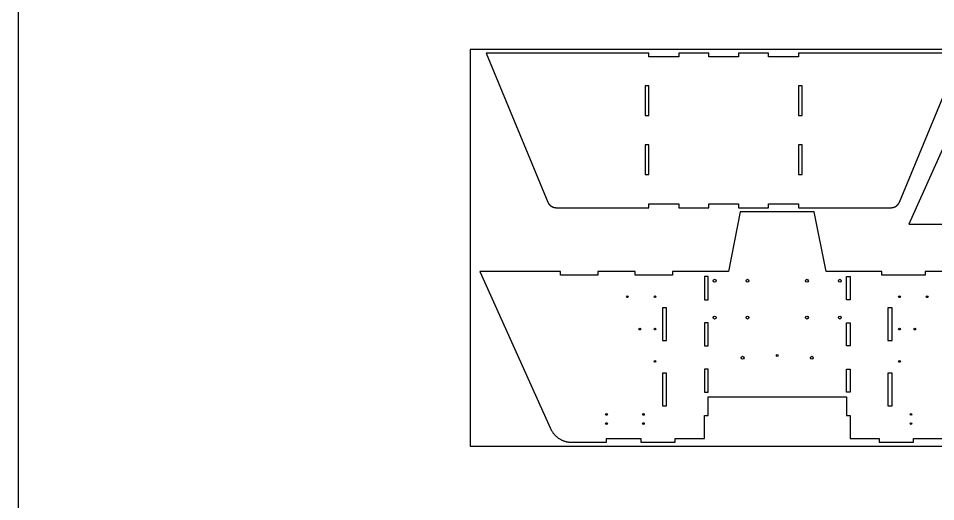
# Model space of a CAD drawing. Header units: inches. Extents: x -1514 to 1282, y -2074 to 286.
# Drawn here: x -868.5 to -769, y -1562.8 to -1510.4 of the extents above; entities that cross this region are included whole.
import ezdxf

# ---------------------------------------------------------------- set-up
doc = ezdxf.new("R2010")
doc.units = ezdxf.units.IN
doc.header["$LTSCALE"] = 0.1
doc.header["$MEASUREMENT"] = 0
doc.layers.add('pic', color=1, linetype='Continuous')

msp = doc.modelspace()

# ---------------------------------------------------------------- linework, layer by layer
at = {"color": 7, "linetype": 'Continuous', "lineweight": 25}
for points in [[(-796.87635, -1530.9566), (-793.63586, -1530.9566), (-793.63586, -1530.5566), (-790.39684, -1530.5566), (-790.39684, -1530.9566), (-787.15635, -1530.9566), (-787.15635, -1530.5566), (-783.91732, -1530.5566), (-783.91732, -1530.9566), (-773.88876, -1530.9566), (-773.87192, -1530.95654), (-773.85512, -1530.95621), (-773.83836, -1530.95561), (-773.82165, -1530.95474), (-773.80498, -1530.95359), (-773.78836, -1530.95218), (-773.77178, -1530.95049), (-773.75525, -1530.94854), (-773.73876, -1530.94631), (-773.72231, -1530.94382), (-773.70592, -1530.94105), (-773.68956, -1530.93802), (-773.67325, -1530.93472), (-773.65698, -1530.93115), (-773.64076, -1530.92731), (-773.62458, -1530.9232), (-773.60845, -1530.91882), (-773.59236, -1530.91418), (-773.57632, -1530.90926), (-773.56035, -1530.90407), (-773.54445, -1530.89862), (-773.52865, -1530.8929), (-773.51295, -1530.88693), (-773.49736, -1530.88071), (-773.4819, -1530.87425), (-773.46659, -1530.86754), (-773.45143, -1530.8606), (-773.4364, -1530.85342), (-773.4215, -1530.846), (-773.40674, -1530.83834), (-773.39211, -1530.83044), (-773.37761, -1530.82231), (-773.36324, -1530.81393), (-773.34901, -1530.8053), (-773.3349, -1530.79644), (-773.32093, -1530.78734), (-773.30708, -1530.77797), (-773.29335, -1530.76836), (-773.27976, -1530.7585), (-773.26632, -1530.74841), (-773.25305, -1530.73809), (-773.23996, -1530.72756), (-773.22705, -1530.71681), (-773.21434, -1530.70587), (-773.20185, -1530.69473), (-773.18956, -1530.68341), (-773.17748, -1530.6719), (-773.16562, -1530.6602), (-773.15396, -1530.64832), (-773.14251, -1530.63626), (-773.13127, -1530.624), (-773.12024, -1530.61157), (-773.10941, -1530.59894), (-773.0988, -1530.58613), (-773.08838, -1530.57313), (-773.07818, -1530.55992), (-773.06818, -1530.54654), (-773.05841, -1530.53296), (-773.04885, -1530.51921), (-773.03952, -1530.50529), (-773.03042, -1530.4912), (-773.02155, -1530.47694), (-773.01292, -1530.46252), (-773.00452, -1530.44795), (-772.99637, -1530.43322), (-772.98847, -1530.41836), (-772.98082, -1530.40335), (-772.97343, -1530.3882), (-772.96629, -1530.37292), (-772.95942, -1530.35752), (-772.95282, -1530.34199), (-766.25734, -1514.2066), (-783.91635, -1514.2066), (-783.91635, -1514.6066), (-787.15635, -1514.6066), (-787.15635, -1514.2066), (-790.39635, -1514.2066), (-790.39635, -1514.6066), (-793.63635, -1514.6066), (-793.63635, -1514.2066), (-796.87635, -1514.2066), (-796.87635, -1514.6066), (-800.11635, -1514.6066), (-800.11635, -1514.2066), (-817.77536, -1514.2066), (-811.07988, -1530.34199), (-811.07328, -1530.35752), (-811.06641, -1530.37292), (-811.05927, -1530.3882), (-811.05188, -1530.40335), (-811.04423, -1530.41836), (-811.03633, -1530.43322), (-811.02818, -1530.44795), (-811.01978, -1530.46252), (-811.01115, -1530.47694), (-811.00228, -1530.4912), (-810.99318, -1530.50529), (-810.98384, -1530.51921), (-810.97429, -1530.53296), (-810.96451, -1530.54654), (-810.95452, -1530.55992), (-810.94432, -1530.57313), (-810.9339, -1530.58613), (-810.92329, -1530.59894), (-810.91246, -1530.61157), (-810.90143, -1530.624), (-810.89019, -1530.63626), (-810.87874, -1530.64832), (-810.86708, -1530.6602), (-810.85521, -1530.6719), (-810.84314, -1530.68341), (-810.83085, -1530.69473), (-810.81836, -1530.70587), (-810.80565, -1530.71681), (-810.79274, -1530.72756), (-810.77965, -1530.73809), (-810.76638, -1530.74841), (-810.75294, -1530.7585), (-810.73935, -1530.76836), (-810.72562, -1530.77797), (-810.71177, -1530.78734), (-810.69779, -1530.79644), (-810.68369, -1530.8053), (-810.66946, -1530.81393), (-810.65509, -1530.82231), (-810.64059, -1530.83044), (-810.62596, -1530.83834), (-810.61119, -1530.846), (-810.5963, -1530.85342), (-810.58127, -1530.8606), (-810.56611, -1530.86754), (-810.55079, -1530.87425), (-810.53534, -1530.88071), (-810.51975, -1530.88693), (-810.50405, -1530.8929), (-810.48825, -1530.89862), (-810.47235, -1530.90407), (-810.45638, -1530.90926), (-810.44034, -1530.91418), (-810.42425, -1530.91882), (-810.40812, -1530.9232), (-810.39194, -1530.92731), (-810.37572, -1530.93115), (-810.35945, -1530.93472), (-810.34314, -1530.93802), (-810.32678, -1530.94105), (-810.31038, -1530.94382), (-810.29394, -1530.94631), (-810.27745, -1530.94854), (-810.26092, -1530.95049), (-810.24434, -1530.95218), (-810.22772, -1530.95359), (-810.21105, -1530.95474), (-810.19434, -1530.95561), (-810.17758, -1530.95621), (-810.16078, -1530.95654), (-810.14393, -1530.9566), (-800.11538, -1530.9566), (-800.11538, -1530.5566), (-796.87635, -1530.5566)], [(-800.11538, -1520.95224), (-800.11538, -1517.75078), (-800.51563, -1517.75078), (-800.51563, -1520.95224)], [(-783.91732, -1520.95224), (-783.51707, -1520.95224), (-783.51707, -1517.75078), (-783.91732, -1517.75078)], [(-800.11538, -1527.35515), (-800.11538, -1524.15369), (-800.51563, -1524.15369), (-800.51563, -1527.35515)], [(-783.91732, -1527.35515), (-783.51707, -1527.35515), (-783.51707, -1524.15369), (-783.91732, -1524.15369)], [(-794.10982, -1540.92658), (-793.70982, -1540.92658), (-793.70982, -1538.41929), (-794.10982, -1538.41929)], [(-778.70982, -1538.41929), (-778.30982, -1538.41929), (-778.30982, -1540.92658), (-778.70982, -1540.92658)], [(-798.65422, -1545.35029), (-798.19842, -1545.35029), (-798.19842, -1541.81029), (-798.65422, -1541.81029)], [(-774.22122, -1545.35029), (-773.76542, -1545.35029), (-773.76542, -1541.81029), (-774.22122, -1541.81029)], [(-794.10982, -1545.94046), (-793.70982, -1545.94046), (-793.70982, -1543.43318), (-794.10982, -1543.43318)], [(-778.70982, -1543.43318), (-778.30982, -1543.43318), (-778.30982, -1545.94046), (-778.70982, -1545.94046)], [(-798.65422, -1552.43029), (-798.19842, -1552.43029), (-798.19842, -1548.89029), (-798.65422, -1548.89029)], [(-794.10982, -1550.95503), (-793.70982, -1550.95503), (-793.70982, -1548.44775), (-794.10982, -1548.44775)], [(-778.70982, -1548.44775), (-778.30982, -1548.44775), (-778.30982, -1550.95503), (-778.70982, -1550.95503)], [(-773.76542, -1552.43029), (-773.76542, -1548.89029), (-774.22122, -1548.89029), (-774.22122, -1552.43029)]]:
    msp.add_lwpolyline(points, close=True, dxfattribs=at)
for points in [[(-764.26771, -1515.68821), (-771.92724, -1532.73324), (-765.20702, -1532.73324)], [(-765.44472, -1537.87029), (-770.18034, -1537.87029), (-770.18034, -1538.27029), (-774.86037, -1538.27029), (-774.86037, -1537.87029), (-780.913, -1537.87029), (-782.20982, -1531.39843), (-790.20982, -1531.39843), (-791.50663, -1537.87029), (-797.55926, -1537.87029), (-797.55926, -1538.27029), (-801.61011, -1538.27029), (-801.61011, -1537.87029), (-805.66096, -1537.87029), (-805.66096, -1538.27029), (-809.71181, -1538.27029), (-809.71181, -1537.87029), (-818.43075, -1537.87029), (-810.78078, -1554.89405), (-810.75671, -1554.94662), (-810.73123, -1554.99897), (-810.70435, -1555.05104), (-810.67608, -1555.10276), (-810.64644, -1555.1541), (-810.61541, -1555.205), (-810.58302, -1555.2554), (-810.54926, -1555.30525), (-810.51415, -1555.35449), (-810.47769, -1555.40308), (-810.43988, -1555.45096), (-810.40074, -1555.49808), (-810.36028, -1555.54436), (-810.31854, -1555.58977), (-810.27555, -1555.63426), (-810.23136, -1555.67778), (-810.186, -1555.72029), (-810.13951, -1555.76174), (-810.09192, -1555.80208), (-810.04328, -1555.84128), (-809.99362, -1555.87929), (-809.94298, -1555.91607), (-809.89139, -1555.95156), (-809.83891, -1555.98573), (-809.78558, -1556.01853), (-809.73146, -1556.04994), (-809.67662, -1556.07996), (-809.6211, -1556.10856), (-809.56496, -1556.13573), (-809.50827, -1556.16145), (-809.45107, -1556.18571), (-809.39342, -1556.20849), (-809.33537, -1556.22976), (-809.27699, -1556.24953), (-809.21833, -1556.26776), (-809.15946, -1556.28445), (-809.10042, -1556.29961), (-809.04129, -1556.31325), (-808.9821, -1556.32539), (-808.92292, -1556.33604), (-808.86378, -1556.34522), (-808.80475, -1556.35295), (-808.74587, -1556.35923), (-808.6872, -1556.3641), (-808.62879, -1556.36755), (-808.57069, -1556.36961), (-808.51295, -1556.37029), (-804.7091, -1556.37029), (-804.7091, -1555.97029), (-800.99046, -1555.97029), (-800.99046, -1556.37029), (-797.27182, -1556.37029), (-797.27182, -1555.97029), (-794.10982, -1555.97029), (-794.10982, -1553.46232), (-793.70982, -1553.46232), (-793.70982, -1551.47029), (-778.70982, -1551.47029), (-778.70982, -1553.46232), (-778.30982, -1553.46232), (-778.30982, -1555.97029), (-775.14782, -1555.97029), (-775.14782, -1556.37029), (-771.42917, -1556.37029), (-771.42917, -1555.97029), (-767.71053, -1555.97029)]]:
    msp.add_lwpolyline(points, dxfattribs=at)
for centre, radius in [((-792.99232, -1538.87029), 0.1575), ((-789.42732, -1538.87029), 0.1575), ((-782.99232, -1538.87029), 0.1575), ((-779.42732, -1538.87029), 0.1575), ((-802.45983, -1540.61221), 0.095), ((-799.45983, -1540.61221), 0.095), ((-772.9598, -1540.61221), 0.095), ((-769.9598, -1540.61221), 0.095), ((-792.99232, -1542.87029), 0.1575), ((-789.42732, -1542.87029), 0.1575), ((-782.99232, -1542.87029), 0.1575), ((-779.42732, -1542.87029), 0.1575), ((-801.1143, -1544.11221), 0.095), ((-799.45983, -1544.11221), 0.095), ((-772.9598, -1544.11221), 0.095), ((-771.30533, -1544.11221), 0.095), ((-789.95982, -1547.22029), 0.1575), ((-786.20982, -1546.97029), 0.095), ((-782.45982, -1547.22029), 0.1575), ((-799.45983, -1547.61221), 0.095), ((-772.9598, -1547.61221), 0.095), ((-804.71482, -1553.35629), 0.095), ((-800.71482, -1553.35629), 0.095), ((-771.70482, -1553.35629), 0.095), ((-804.71482, -1554.35629), 0.095), ((-800.71482, -1554.35629), 0.095), ((-771.70482, -1554.35629), 0.095)]:
    msp.add_circle(centre, radius, dxfattribs=at)
at = {"layer": 'pic'}
msp.add_lwpolyline([(-868.4655, -1321.38693), (-615.89558, -1321.38693), (-615.89558, -1681.84954), (-868.4655, -1681.84954)], close=True, dxfattribs=at)
at = {"layer": 'pic', "color": 1}
msp.add_lwpolyline([(-819.49842, -1556.80217), (-705.99842, -1556.80217), (-705.99842, -1513.80217), (-819.49842, -1513.80217)], close=True, dxfattribs=at)

doc.saveas('drawing.dxf')
